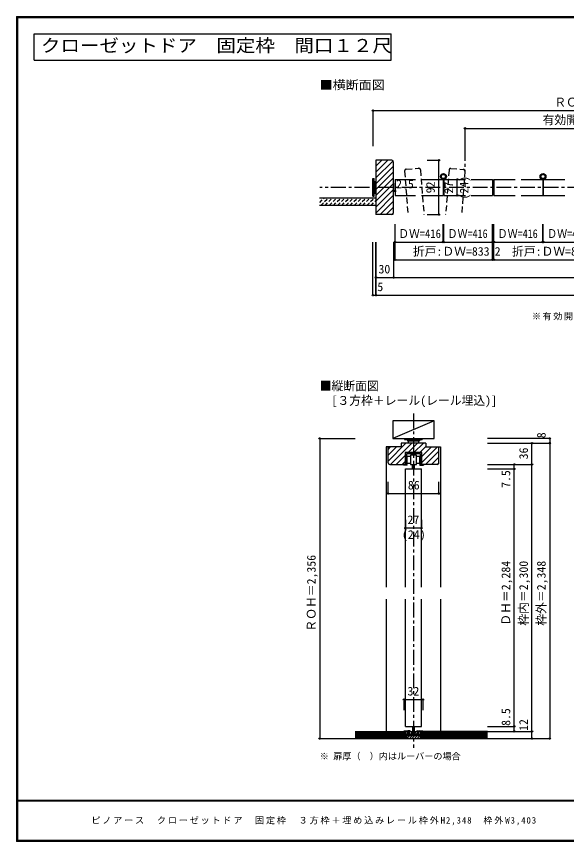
# Model space of a CAD drawing. Units: millimetres at full size, sheet at 1:5. Extents: x -973 to 977, y -718 to 696.
# Drawn here: x -973 to -43, y -701 to 696 of the extents above; entities that cross this region are included whole.
import ezdxf
from ezdxf.enums import TextEntityAlignment as Align

# ---------------------------------------------------------------- set-up
doc = ezdxf.new("R2010")
doc.units = ezdxf.units.MM
doc.header["$LTSCALE"] = 5
doc.header["$PDMODE"] = 32
doc.header["$PDSIZE"] = 2.5
for name, pattern in [('CHAIN1', [8, 5, -1, 1, -1]), ('DASHED1', [1.8, 1.2, -0.6]), ('DASHED2', [3, 2, -1])]:
    doc.linetypes.add(name, pattern=pattern)
for name, color, linetype in [('0-1_通り芯', 4, 'CHAIN1'), ('0-3_仕上げ', 2, 'Continuous'), ('0-4_枠', 3, 'Continuous'), ('0-6_扉', 6, 'Continuous'), ('0-7_金物', 7, 'Continuous'), ('0-A_文字', 7, 'Continuous'), ('0-B_寸法', 7, 'Continuous'), ('0-C_ハッチ', 4, 'Continuous'), ('F-1_枠', 6, 'Continuous'), ('F-A_文字', 7, 'Continuous')]:
    doc.layers.add(name, color=color, linetype=linetype)
doc.styles.add('ＭＳ ゴシック', font='')
doc.styles.get('ＭＳ ゴシック').set_extended_font_data('MS Gothic')

msp = doc.modelspace()

# ---------------------------------------------------------------- linework, layer by layer
at = {"layer": '0-1_通り芯'}
for p, q in [((-214.664, 476.5), (-214.664, 434.264)), ((463.653, 406.5), (-460.347, 406.5)), ((-301.847, 23.5), (-301.847, -542.012))]:
    msp.add_line(p, q, dxfattribs=at)
at = {"layer": '0-3_仕上げ'}
for p, q in [((-365.347, 388.5), (-460.58, 388.5)), ((-365.347, 376), (-460.58, 376)), ((-400.347, -514.5), (-314.347, -514.5)), ((-314.347, -526.5), (-314.347, -514.5)), ((-289.347, -526.5), (-289.347, -514.5)), ((-176.266, -514.5), (-289.347, -514.5)), ((-400.347, -526.5), (-176.266, -526.5))]:
    msp.add_line(p, q, dxfattribs=at)
at = {"layer": '0-3_仕上げ', "color": 4}
msp.add_line((-266.847, 11.5), (-336.847, -18.5), dxfattribs=at)
at = {"layer": '0-3_仕上げ', "color": 7}
for p, q in [((-400.347, -516.5), (-314.347, -516.5)), ((-289.347, -516.5), (-176.266, -516.5)), ((-400.347, -518.5), (-314.347, -518.5)), ((-400.347, -520.5), (-314.347, -520.5)), ((-400.347, -522.5), (-314.347, -522.5)), ((-400.347, -524.5), (-314.347, -524.5)), ((-289.347, -518.5), (-176.266, -518.5)), ((-289.347, -520.5), (-176.266, -520.5)), ((-289.347, -522.5), (-176.266, -522.5)), ((-289.347, -524.5), (-176.266, -524.5))]:
    msp.add_line(p, q, dxfattribs=at)
at = {"layer": '0-3_仕上げ', "color": 4}
msp.add_lwpolyline([(-336.847, -18.5), (-266.847, -18.5), (-266.847, 11.5), (-336.847, 11.5)], close=True, dxfattribs=at)
at = {"layer": '0-4_枠'}
for p, q in [((-338.347, 452.5), (-365.347, 452.5)), ((-365.347, 452.5), (-365.347, 360.5)), ((-335.347, 363.5), (-335.347, 449.5)), ((-338.347, 360.5), (-365.347, 360.5)), ((-322.819, -26.524), (-322.819, -32.543)), ((-280.819, -26.524), (-322.819, -26.524)), ((-280.819, -26.524), (-280.819, -32.524)), ((-344.819, -59.524), (-344.819, -32.543)), ((-322.819, -32.543), (-344.819, -32.543)), ((-280.819, -32.543), (-258.819, -32.543)), ((-258.819, -59.524), (-258.819, -32.524)), ((-315.819, -42.524), (-315.819, -62.524)), ((-287.819, -42.524), (-315.819, -42.524)), ((-287.819, -62.524), (-287.819, -42.524)), ((-341.819, -62.524), (-315.819, -62.524)), ((-261.819, -62.524), (-287.819, -62.524))]:
    msp.add_line(p, q, dxfattribs=at)
at = {"layer": '0-4_枠', "color": 4}
for p, q in [((-344.819, -32.543), (-347.847, -32.543)), ((-347.847, -32.543), (-347.847, -270.5)), ((-258.819, -32.543), (-255.847, -32.543)), ((-255.847, -32.543), (-255.847, -270.5)), ((-347.847, -290.5), (-347.847, -514.5)), ((-255.847, -290.5), (-255.847, -514.5))]:
    msp.add_line(p, q, dxfattribs=at)
at = {"layer": '0-4_枠'}
for centre, start, end in [((-338.347, 449.5), 0, 90), ((-338.347, 363.5), 270, 0), ((-341.819, -59.524), 180.00001, 270), ((-261.819, -59.524), 270, 0.00001)]:
    msp.add_arc(centre, 3, start, end, dxfattribs=at)
at = {"layer": '0-6_扉', "color": 2, "linetype": 'DASHED2'}
for p, q in [((-316.739, 434.037), (-311.15, 360.5)), ((-313.975, 437.255), (-293.035, 438.847)), ((-289.817, 436.083), (-284.072, 360.5)), ((-241.586, 435.855), (-247.313, 360.5)), ((-238.367, 438.619), (-217.428, 437.028)), ((-214.664, 433.809), (-220.235, 360.5))]:
    msp.add_line(p, q, dxfattribs=at)
at = {"layer": '0-6_扉'}
for p, q in [((-332.847, 420), (-332.847, 393)), ((-332.847, 420), (-298.222, 420)), ((-250.597, 420), (-250.597, 393)), ((-250.597, 420), (-213.972, 420)), ((-203.972, 420), (-167.847, 420)), ((-167.847, 420), (-167.847, 393)), ((-165.847, 420), (-165.847, 393)), ((-165.847, 420), (-129.722, 420)), ((-82.097, 420), (-82.097, 393)), ((-82.097, 420), (-45.472, 420)), ((-332.847, 393), (-298.222, 393)), ((-288.222, 393), (-251.597, 393)), ((-250.597, 393), (-213.972, 393)), ((-203.972, 393), (-167.847, 393)), ((-165.847, 393), (-129.722, 393)), ((-119.722, 393), (-83.097, 393)), ((-82.097, 393), (-45.472, 393)), ((-315.347, -70), (-288.347, -70)), ((-315.347, -270.5), (-315.347, -70)), ((-288.347, -270.5), (-288.347, -70)), ((-315.347, -506), (-315.347, -290.5)), ((-288.347, -506), (-288.347, -290.5)), ((-315.347, -506), (-288.347, -506))]:
    msp.add_line(p, q, dxfattribs=at)
for points in [[(-288.222, 420), (-251.597, 420), (-251.597, 393)], [(-119.722, 420), (-83.097, 420), (-83.097, 393)]]:
    msp.add_lwpolyline(points, dxfattribs=at)
at = {"layer": '0-6_扉', "color": 2, "linetype": 'DASHED2'}
for centre, start, end in [((-313.748, 434.264), 94.34602, 184.34602), ((-292.808, 435.855), 4.34602, 94.34602), ((-238.595, 435.628), 85.65398, 175.65398), ((-217.655, 434.037), 355.65398, 85.65398)]:
    msp.add_arc(centre, 3, start, end, dxfattribs=at)
at = {"layer": '0-7_金物'}
for p, q in [((-370.347, 391.5), (-370.347, 421.5)), ((-370.347, 421.5), (-368.347, 421.5)), ((-368.347, 391.5), (-368.347, 421.5)), ((-368.347, 416.5), (-366.347, 416.5)), ((-366.347, 396.5), (-366.347, 416.5)), ((-365.347, 415.5), (-366.347, 415.5)), ((-370.347, 391.5), (-368.347, 391.5)), ((-368.347, 396.5), (-366.347, 396.5)), ((-366.347, 397.5), (-365.347, 397.5)), ((-316.847, -18.5), (-286.847, -18.5)), ((-316.847, -18.5), (-316.847, -20.5)), ((-316.847, -20.5), (-286.847, -20.5)), ((-311.847, -20.5), (-311.847, -22.5)), ((-311.847, -22.5), (-291.847, -22.5)), ((-310.847, -22.5), (-310.847, -26.524)), ((-292.847, -26.524), (-292.847, -22.5)), ((-291.847, -20.5), (-291.847, -22.5)), ((-286.847, -18.5), (-286.847, -20.5)), ((-306.82, -46.524), (-306.82, -62.524)), ((-296.819, -46.524), (-306.82, -46.524)), ((-296.819, -62.524), (-296.819, -46.524)), ((-290.79, -49.322), (-296.819, -49.322)), ((-290.79, -60.322), (-290.79, -49.322)), ((-318.847, -62.5), (-318.847, -63.5)), ((-312.68, -63.5), (-318.847, -63.5)), ((-318.819, -62.524), (-318.819, -63.524)), ((-315.819, -62.524), (-318.819, -62.524)), ((-312.652, -63.524), (-318.819, -63.524)), ((-313.819, -62.524), (-312.652, -62.524)), ((-312.789, -60.322), (-306.82, -60.322)), ((-312.68, -63.5), (-312.68, -62.5)), ((-312.652, -63.524), (-312.652, -62.524)), ((-306.82, -62.524), (-296.819, -62.524)), ((-299.847, -70), (-299.847, -62.5)), ((-296.819, -60.322), (-290.79, -60.322)), ((-291.145, -63.5), (-291.145, -62.5)), ((-291.145, -63.5), (-284.847, -63.5)), ((-291.117, -62.524), (-289.819, -62.524)), ((-291.117, -63.524), (-291.117, -62.524)), ((-291.117, -63.524), (-284.82, -63.524)), ((-287.819, -62.524), (-284.82, -62.524)), ((-284.847, -62.5), (-284.847, -63.5)), ((-284.82, -62.524), (-284.82, -63.524)), ((-311.547, -513.3), (-317.547, -513.9)), ((-311.547, -514.5), (-317.547, -514.5)), ((-307.947, -513.3), (-311.547, -513.3)), ((-311.547, -520), (-311.547, -514.5)), ((-310.347, -515), (-310.347, -520.3)), ((-309.847, -514.5), (-307.947, -514.5)), ((-294.847, -515.061), (-308.847, -515.061)), ((-303.347, -506), (-303.347, -515.061)), ((-300.347, -506), (-300.347, -515.061)), ((-295.747, -513.3), (-292.147, -513.3)), ((-293.847, -514.5), (-295.747, -514.5)), ((-294.847, -515.061), (-294.847, -519.061)), ((-293.347, -515), (-293.347, -520.3)), ((-286.147, -513.9), (-292.147, -513.3)), ((-286.147, -514.5), (-292.147, -514.5)), ((-292.147, -520), (-292.147, -514.5)), ((-310.347, -520.3), (-308.347, -520.3)), ((-310.047, -521.5), (-293.647, -521.5)), ((-308.347, -519.5), (-308.347, -520.3)), ((-307.547, -519.3), (-308.147, -519.3)), ((-307.347, -519.5), (-307.347, -520.3)), ((-297.847, -517.061), (-305.847, -517.061)), ((-305.847, -517.061), (-305.847, -519.061)), ((-303.347, -517.061), (-303.347, -517.844)), ((-300.347, -517.844), (-303.347, -517.844)), ((-300.347, -517.061), (-300.347, -517.844)), ((-297.847, -517.061), (-297.847, -519.061)), ((-296.347, -519.5), (-296.347, -520.3)), ((-295.547, -519.3), (-296.147, -519.3)), ((-295.347, -519.5), (-295.347, -520.3)), ((-295.347, -520.3), (-293.347, -520.3))]:
    msp.add_line(p, q, dxfattribs=at)
at = {"layer": '0-7_金物', "color": 3}
for p, q in [((-311.847, -519.5), (-313.347, -519.5)), ((-311.847, -519.5), (-311.847, -521.5)), ((-311.847, -521.5), (-291.847, -521.5)), ((-291.847, -519.5), (-290.379, -519.5)), ((-291.847, -519.5), (-291.847, -521.5)), ((-290.379, -519.5), (-290.379, -526.5))]:
    msp.add_line(p, q, dxfattribs=at)
at = {"layer": '0-7_金物'}
for points in [[(-289.819, -62.524), (-289.819, -44.524), (-313.819, -44.524), (-313.819, -62.524)], [(-306.82, -49.322), (-312.789, -49.322), (-312.789, -60.322)], [(-303.847, -62.5), (-303.847, -70), (-299.847, -70)], [(-308.847, -515.061), (-308.847, -519.061), (-294.847, -519.061)], [(-307.347, -520.3), (-302.147, -520.3), (-301.847, -520.6), (-301.547, -520.3), (-296.347, -520.3)]]:
    msp.add_lwpolyline(points, dxfattribs=at)
at = {"layer": '0-7_金物', "color": 3}
msp.add_lwpolyline([(-313.347, -519.5), (-313.347, -526.5), (-290.379, -526.5)], dxfattribs=at)
at = {"layer": '0-7_金物'}
for centre, radius in [((-251.097, 425), 5), ((-251.097, 425), 3.5), ((-82.597, 425), 5), ((-82.597, 425), 3.5)]:
    msp.add_circle(centre, radius, dxfattribs=at)
for centre, radius, start, end in [((-317.547, -514.2), 0.3, 90, 270), ((-309.847, -515), 0.5, 90, 180), ((-307.947, -513.9), 0.6, 0, 90), ((-307.947, -513.9), 0.6, 270, 0), ((-295.747, -513.9), 0.6, 90, 180), ((-295.747, -513.9), 0.6, 180, 270), ((-293.847, -515), 0.5, 0, 90), ((-286.147, -514.2), 0.3, 270, 90), ((-310.047, -520), 1.5, 180, 270), ((-308.147, -519.5), 0.2, 90, 180), ((-307.547, -519.5), 0.2, 0, 90), ((-296.147, -519.5), 0.2, 90, 180), ((-295.547, -519.5), 0.2, 0, 90), ((-293.647, -520), 1.5, 270, 0)]:
    msp.add_arc(centre, radius, start, end, dxfattribs=at)
at = {"layer": '0-7_金物', "linetype": 'DASHED1'}
for centre, start, end in [((-317.547, -514.2), 270, 90), ((-286.147, -514.2), 90, 270)]:
    msp.add_arc(centre, 0.3, start, end, dxfattribs=at)
at = {"layer": '0-A_文字', "color": 3}
for p, q in [((-943.333, 621.667), (-943.333, 666.667)), ((-943.333, 666.667), (-339.602, 666.667)), ((-339.602, 621.667), (-339.602, 666.667)), ((-943.333, 621.667), (-339.602, 621.667))]:
    msp.add_line(p, q, dxfattribs=at)
at = {"layer": '0-A_文字', "color": 4}
for p, q in [((-317.847, -460.584), (-285.847, -460.584)), ((-317.847, -460.584), (-317.847, -478.702)), ((-285.847, -460.584), (-285.847, -478.702))]:
    msp.add_line(p, q, dxfattribs=at)
at = {"layer": '0-A_文字'}
for p in [(-317.847, -460.584), (-285.847, -460.584)]:
    msp.add_point(p, dxfattribs=at)
at = {"layer": '0-B_寸法', "color": 4}
for p, q in [((-370.347, 536.5), (-370.347, 476.5)), ((-370.347, 536.5), (373.653, 536.5)), ((-214.664, 506.5), (-214.664, 476.5)), ((-214.664, 506.5), (217.97, 506.5)), ((-278.609, 452.5), (-258.814, 452.5)), ((-258.814, 360.5), (-258.814, 452.5)), ((-227.769, 393), (-227.769, 420)), ((-335.347, 413.79), (-335.347, 400.236)), ((-332.847, 413.79), (-332.847, 400.236)), ((-335.347, 400.236), (-332.847, 400.236)), ((-278.609, 360.5), (-258.814, 360.5)), ((-332.847, 314), (-332.847, 344)), ((-251.597, 314), (-251.597, 344)), ((-250.597, 314), (-250.597, 344)), ((-167.847, 314), (-167.847, 344)), ((-165.847, 314), (-165.847, 344)), ((-83.097, 314), (-83.097, 344)), ((-82.097, 314), (-82.097, 344)), ((-370.347, 224), (-370.347, 314)), ((-365.347, 314), (-365.347, 224)), ((-365.347, 224), (-365.347, 314)), ((-335.347, 314), (-335.347, 254)), ((-332.847, 284), (-332.847, 314)), ((-332.847, 314), (-251.597, 314)), ((-250.597, 314), (-167.847, 314)), ((-167.847, 284), (-167.847, 314)), ((-165.847, 284), (-165.847, 314)), ((-165.847, 314), (-83.097, 314)), ((-82.097, 314), (0.653, 314)), ((-332.847, 284), (336.153, 284)), ((-365.347, 254), (368.653, 254)), ((-370.347, 224), (368.653, 224)), ((-460.347, -18.5), (-460.347, -526.5)), ((-460.347, -18.5), (-400.347, -18.5)), ((-71.266, -18.5), (-176.266, -18.5)), ((-176.266, -26.5), (-71.266, -26.5)), ((-101.266, -526.5), (-101.266, -26.5)), ((-71.266, -18.5), (-71.266, -526.5)), ((-176.266, -62.5), (-131.266, -62.5)), ((-131.266, -514.5), (-131.266, -62.5)), ((-131.266, -62.5), (-101.266, -62.5)), ((-176.266, -70), (-131.266, -70)), ((-344.847, -111.747), (-344.847, -92.172)), ((-258.847, -111.747), (-258.847, -92.172)), ((-344.847, -111.747), (-258.847, -111.747)), ((-315.347, -156.292), (-315.347, -170.332)), ((-288.347, -156.292), (-288.347, -170.332)), ((-288.347, -170.332), (-315.347, -170.332)), ((-176.266, -506), (-131.266, -506)), ((-176.266, -514.5), (-101.266, -514.5)), ((-460.347, -526.5), (-400.347, -526.5)), ((-176.266, -526.5), (-71.266, -526.5)), ((-131.266, -526.5), (-101.266, -526.5))]:
    msp.add_line(p, q, dxfattribs=at)
at = {"layer": '0-B_寸法'}
for p in [(-370.347, 536.5), (-214.664, 506.5), (-258.814, 452.5), (-227.769, 420), (-335.347, 400.236), (-332.847, 400.236), (-227.769, 393), (-258.814, 360.5), (-332.847, 314), (-251.597, 314), (-250.597, 314), (-167.847, 314), (-165.847, 314), (-83.097, 314), (-82.097, 314), (-332.847, 284), (-167.847, 284), (-165.847, 284), (-365.347, 254), (-335.347, 254), (-370.347, 224), (-365.347, 224), (-365.347, 224), (-460.347, -18.5), (-101.266, -26.5), (-71.266, -18.5), (-71.266, -26.5), (-131.266, -62.5), (-131.266, -70), (-101.266, -62.5), (-344.847, -111.747), (-258.847, -111.747), (-315.347, -170.332), (-288.347, -170.332), (-131.266, -506), (-131.266, -514.5), (-101.266, -514.5), (-460.347, -526.5), (-101.266, -526.5), (-71.266, -526.5)]:
    msp.add_point(p, dxfattribs=at)
at = {"layer": '0-C_ハッチ'}
for p, q in [((-365.347, 432.423), (-345.27, 452.5)), ((-365.347, 442.323), (-355.17, 452.5)), ((-365.347, 452.222), (-365.069, 452.5)), ((-365.347, 422.524), (-336.859, 451.012)), ((-365.347, 412.624), (-335.347, 442.624)), ((-365.347, 402.725), (-335.347, 432.725)), ((-365.347, 392.825), (-335.347, 422.825)), ((-365.347, 382.926), (-335.347, 412.926)), ((-365.347, 373.026), (-335.347, 403.026)), ((-365.347, 363.127), (-335.347, 393.127)), ((-358.074, 360.5), (-335.347, 383.227)), ((-348.175, 360.5), (-335.347, 373.328)), ((-338.275, 360.5), (-335.347, 363.428)), ((-344.819, -56.738), (-314.606, -26.524)), ((-340.707, -62.524), (-304.707, -26.524)), ((-310.807, -42.524), (-294.807, -26.524)), ((-300.908, -42.524), (-284.908, -26.524)), ((-344.819, -46.838), (-330.524, -32.543)), ((-344.819, -36.939), (-340.424, -32.543)), ((-291.008, -42.524), (-280.819, -32.336)), ((-287.819, -59.135), (-261.228, -32.543)), ((-287.819, -49.235), (-271.127, -32.543)), ((-281.31, -62.524), (-258.819, -40.034)), ((-330.807, -62.524), (-315.819, -47.537)), ((-271.41, -62.524), (-258.819, -49.934)), ((-320.908, -62.524), (-315.819, -57.436)), ((-261.493, -62.506), (-258.837, -59.851)), ((-313.347, -522.853), (-311.847, -521.353)), ((-312.751, -526.5), (-307.751, -521.5)), ((-308.508, -526.5), (-303.508, -521.5)), ((-304.266, -526.5), (-299.266, -521.5)), ((-300.023, -526.5), (-295.023, -521.5)), ((-295.781, -526.5), (-290.379, -521.098)), ((-291.538, -526.5), (-290.379, -525.341))]:
    msp.add_line(p, q, dxfattribs=at)
at = {"layer": '0-C_ハッチ', "linetype": 'DASHED1'}
for p, q in [((-460.347, 381.136), (-452.983, 388.5)), ((-458.412, 376), (-445.912, 388.5)), ((-451.341, 376), (-438.841, 388.5)), ((-444.27, 376), (-431.77, 388.5)), ((-437.199, 376), (-424.699, 388.5)), ((-430.128, 376), (-417.628, 388.5)), ((-423.057, 376), (-410.557, 388.5)), ((-415.986, 376), (-403.486, 388.5)), ((-408.915, 376), (-396.415, 388.5)), ((-401.844, 376), (-389.344, 388.5)), ((-394.773, 376), (-382.273, 388.5)), ((-387.702, 376), (-375.202, 388.5)), ((-380.631, 376), (-368.131, 388.5)), ((-373.56, 376), (-365.347, 384.212)), ((-366.489, 376), (-365.347, 377.141))]:
    msp.add_line(p, q, dxfattribs=at)
at = {"layer": 'F-1_枠'}
for p, q in [((-973.347, 695.833), (-973.347, -700.833)), ((-973.347, 695.833), (976.653, 695.833)), ((-973.347, 695), (976.653, 695)), ((-973.347, 694.167), (976.653, 694.167)), ((-972.514, 695.833), (-972.514, -700.833)), ((-971.68, 695.833), (-971.68, -700.833)), ((976.653, -631.667), (-973.347, -631.667)), ((976.653, -632.5), (-973.347, -632.5)), ((976.653, -699.167), (-973.347, -699.167)), ((976.653, -700), (-973.347, -700)), ((976.653, -700.833), (-973.347, -700.833))]:
    msp.add_line(p, q, dxfattribs=at)

# ---------------------------------------------------------------- texts
at = {"layer": '0-A_文字', "color": 3, "style": 'ＭＳ ゴシック', "width": 1.1}
msp.add_text('クローゼットドア\u3000固定枠\u3000間口１２尺', height=21.99, dxfattribs=at).set_placement((-932.083, 629.167), align=Align.BOTTOM_LEFT)
at = {"layer": '0-A_文字', "style": 'ＭＳ ゴシック', "width": 1.1}
msp.add_text('■横断面図', height=14.66, dxfattribs=at).set_placement((-460.347, 568.163), align=Align.BOTTOM_LEFT)
at = {"layer": '0-A_文字', "style": 'ＭＳ ゴシック'}
for s, height, p in [('■縦断面図', 14.66, (-460.347, 58.681)), ('\u3000[３方枠＋レール(レール埋込)]', 14.66, (-460.347, 33.928)), ('32', 14.66, (-311.847, -458.084)), ('※ 扉厚（\u3000）内はルーバーの場合', 11, (-460.347, -565.307))]:
    msp.add_text(s, height=height, dxfattribs=at).set_placement(p, align=Align.BOTTOM_LEFT)
at = {"layer": '0-A_文字', "insert": (-101.347, 181.5), "char_height": 11, "attachment_point": 7, "style": 'ＭＳ ゴシック'}
msp.add_mtext('\\T1.17;※有効開口寸法は扉の厚さや調整によって若干異なります。', dxfattribs=at)
at = {"layer": '0-B_寸法', "style": 'ＭＳ ゴシック'}
for s, p in [('ＲＯＷ＝3,413', (-63.347, 539)), ('有効開口寸法＝2,843', (-83.347, 509)), ('2.5', (-331.167, 400.527)), ('折戸:ＤＷ=833', (-302.847, 286.5)), ('折戸:ＤＷ=833', (-135.097, 286.5)), ('2', (-164.347, 286.5)), ('30', (-360.972, 256.5)), ('5', (-362.847, 226.5)), ('86', (-311.222, -109.247)), ('27', (-311.847, -167.832)), ('(24)', (-321.222, -192.874))]:
    msp.add_text(s, height=14.66, dxfattribs=at).set_placement(p, align=Align.BOTTOM_LEFT)
for s, p in [('(24)', (-204.276, 386.125)), ('92', (-261.314, 396.535)), ('27', (-230.269, 396.125)), ('8', (-73.766, -18.08)), ('36', (-103.766, -53.875)), ('7.5', (-133.671, -102.193)), ('ＲＯＨ＝2,356', (-462.847, -345.5)), ('ＤＨ＝2,284', (-133.766, -335.5)), ('枠内＝2,300', (-103.766, -335.5)), ('枠外＝2,348', (-73.766, -335.5)), ('8.5', (-133.677, -505.105)), ('12', (-103.766, -513.608))]:
    msp.add_text(s, height=14.66, rotation=90, dxfattribs=at).set_placement(p, align=Align.BOTTOM_LEFT)
for width, p in [(0.9, (-327.222, 316.5)), (0.85, (-244.222, 316.5)), (0.85, (-159.472, 316.5)), (0.85, (-75.722, 316.5))]:
    msp.add_text('ＤＷ=416', height=14.66, dxfattribs=dict(at, width=width)).set_placement(p, align=Align.BOTTOM_LEFT)
at = {"layer": 'F-A_文字', "insert": (-846.68, -673.333), "char_height": 11, "attachment_point": 7, "style": 'ＭＳ ゴシック'}
msp.add_mtext('\\T1.2;ピノアース\u3000クローゼットドア\\~\\~固定枠\u3000３方枠＋埋め込みレール枠外H2,348\u3000枠外W3,403', dxfattribs=at)

doc.saveas('drawing.dxf')
